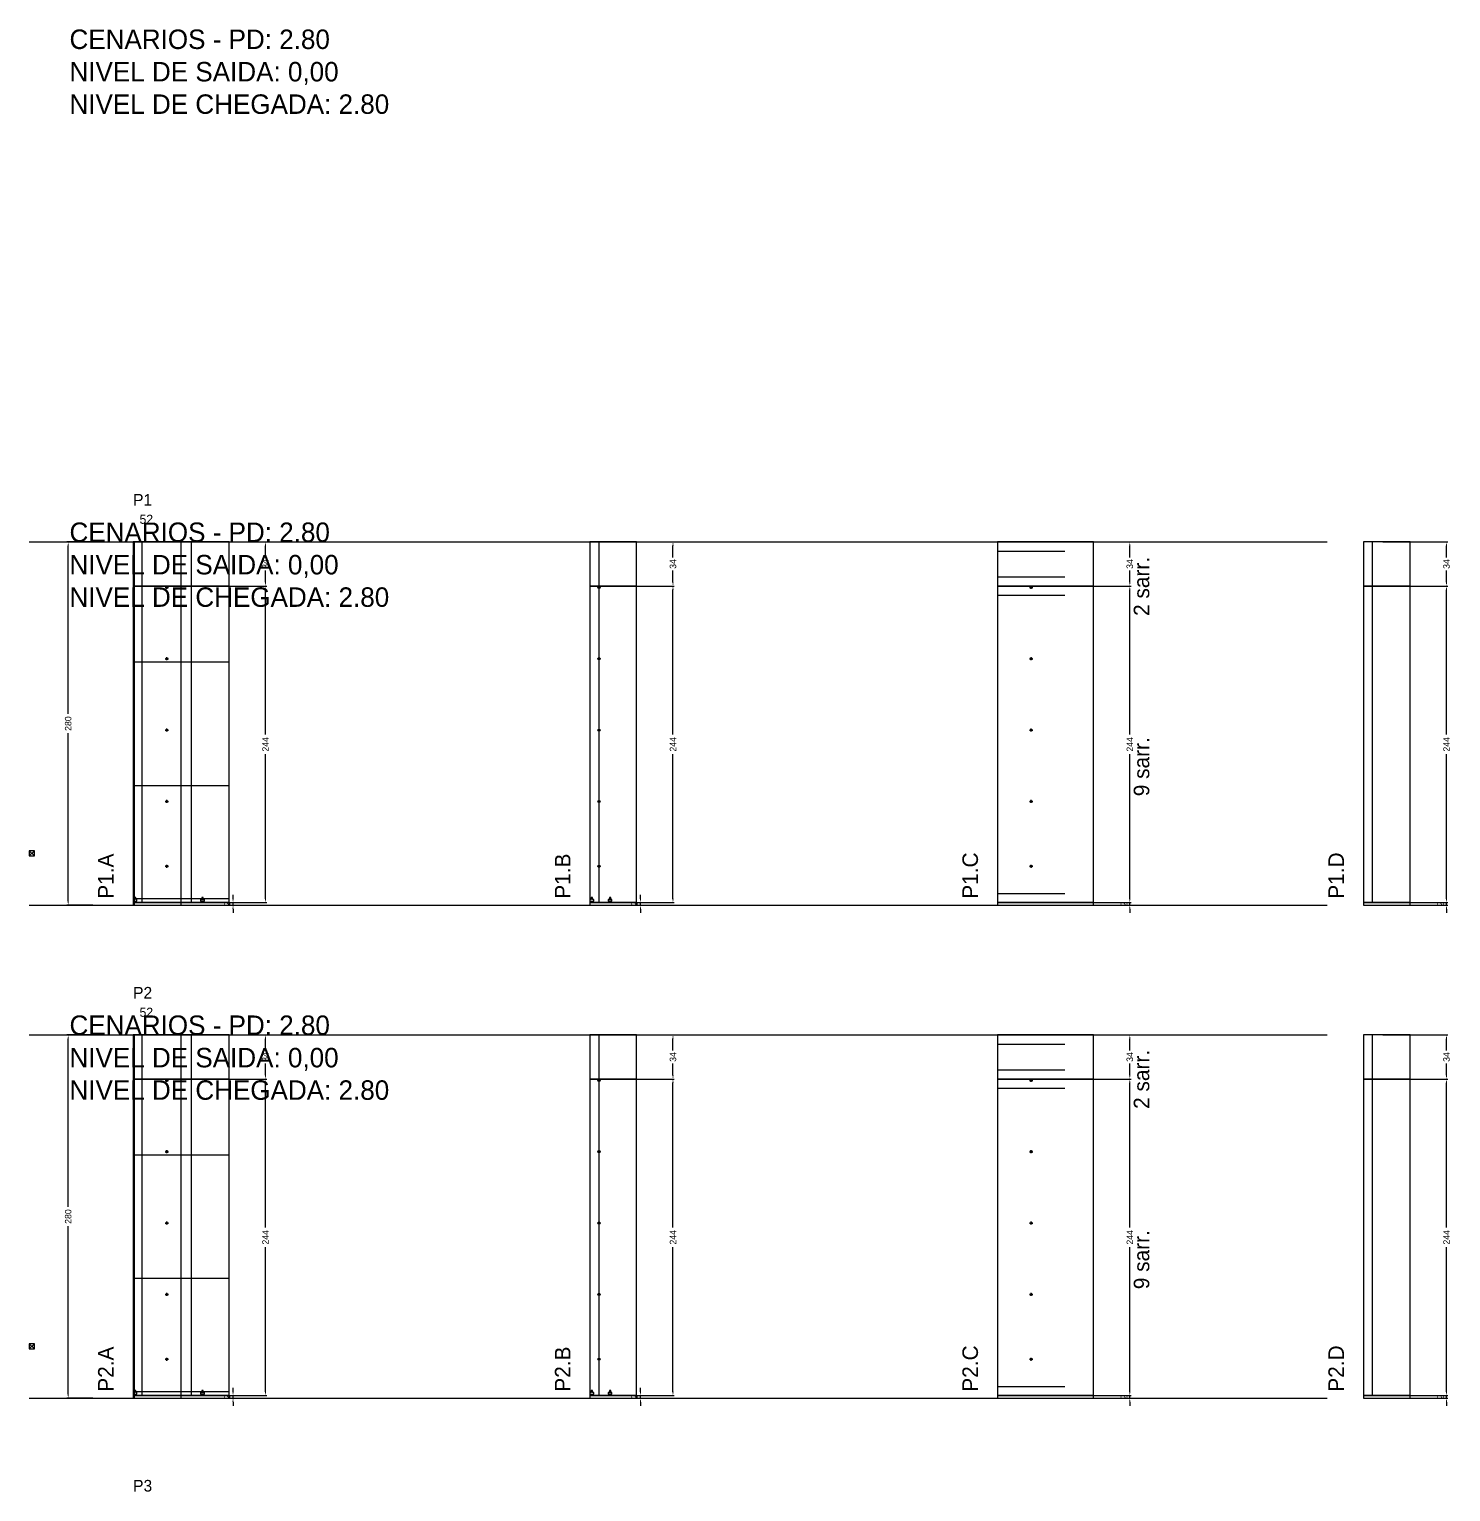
# Model space of a CAD drawing. Header units: centimetres. Extents: x -10500 to 4105, y -36866 to 295.
# Drawn here: x -7000 to -5905, y -832 to 295 of the extents above; entities that cross this region are included whole.
import ezdxf

# ---------------------------------------------------------------- set-up
doc = ezdxf.new("R2010")
doc.units = ezdxf.units.CM
doc.linetypes.add('DASHED', pattern=[2, -2])
for name, color, linetype in [('CHAPA', 140, 'Continuous'), ('COTA', 241, 'Continuous'), ('COTAS FURACAO', 16, 'Continuous'), ('Madeira', 30, 'Continuous'), ('NOMENCLATURA', 7, 'Continuous'), ('Nível', 160, 'Continuous'), ('Painéis', 200, 'Continuous'), ('Perfil Metálico', 150, 'Continuous'), ('SARR_2.2x7', 40, 'Continuous'), ('SARRAFO DE PRESSAO', 200, 'Continuous'), ('texto', 7, 'Continuous'), ('TEXTO_GERAL', 7, 'Continuous')]:
    doc.layers.add(name, color=color, linetype=linetype)
doc.dimstyles.new('PAINEL-NOVA', dxfattribs={"dimtxt": 5, "dimasz": 3, "dimexe": 1, "dimexo": 1, "dimgap": 1, "dimtad": 1, "dimcen": 2.5, "dimazin": 3, "dimtfac": 1, "dimtmove": 0, "dimatfit": 3})

# ---------------------------------------------------------------- blocks, each defined once
blk = doc.blocks.new('_CLOSEDFILLED')
at = {"color": 0, "linetype": 'BYBLOCK'}
blk.add_solid([(-1, 0.16), (0, 0), (-1, -0.16)], dxfattribs=at)
blk = doc.blocks.new('*D1')
for p, q in [((-6951, -100), (-6971, -100)), ((-6970, -232.5), (-6970, -103)), ((-6970, -377), (-6970, -247.5)), ((-6951, -380), (-6971, -380))]:
    blk.add_line(p, q)
at = {"layer": 'Defpoints'}
for p in [(-6950, -100), (-6970, -380), (-6950, -380)]:
    blk.add_point(p, dxfattribs=at)
at = {"layer": 'COTA', "xscale": 3, "yscale": 3}
for p, rotation in [((-6970, -100), 90), ((-6970, -380), 270)]:
    blk.add_blockref('_CLOSEDFILLED', p, dxfattribs=dict(at, rotation=rotation))
at = {"layer": 'COTA', "insert": (-6970, -240), "char_height": 5, "attachment_point": 5, "rotation": 90}
blk.add_mtext('280', dxfattribs=at)
blk = doc.blocks.new('MULDURA')
at = {"layer": 'Paineis'}
for p, q in [((0, 0), (4, 4)), ((4, 0), (0, 4))]:
    blk.add_line(p, q, dxfattribs=at)
blk.add_lwpolyline([(0, 0), (4, 0), (4, 4), (0, 4)], close=True, dxfattribs=at)
blk = doc.blocks.new('*D3')
for p, q in [((-6867, -134), (-6817, -134)), ((-6818, -248.5), (-6818, -137)), ((-6818, -375), (-6818, -263.5)), ((-6867, -378), (-6817, -378))]:
    blk.add_line(p, q)
at = {"layer": 'Defpoints'}
for p in [(-6868, -134), (-6868, -378), (-6818, -378)]:
    blk.add_point(p, dxfattribs=at)
at = {"layer": 'COTA', "xscale": 3, "yscale": 3}
for p, rotation in [((-6818, -134), 90), ((-6818, -378), 270)]:
    blk.add_blockref('_CLOSEDFILLED', p, dxfattribs=dict(at, rotation=rotation))
at = {"layer": 'COTA', "insert": (-6818, -256), "char_height": 5, "attachment_point": 5, "rotation": 90}
blk.add_mtext('244', dxfattribs=at)
blk = doc.blocks.new('*D4')
for p, q in [((-6867, -100), (-6817, -100)), ((-6818, -112), (-6818, -103)), ((-6818, -131), (-6818, -122)), ((-6867, -134), (-6817, -134))]:
    blk.add_line(p, q)
at = {"layer": 'Defpoints'}
for p in [(-6868, -100), (-6868, -134), (-6818, -134)]:
    blk.add_point(p, dxfattribs=at)
at = {"layer": 'COTA', "xscale": 3, "yscale": 3}
for p, rotation in [((-6818, -100), 90), ((-6818, -134), 270)]:
    blk.add_blockref('_CLOSEDFILLED', p, dxfattribs=dict(at, rotation=rotation))
at = {"layer": 'COTA', "insert": (-6818, -117), "char_height": 5, "attachment_point": 5, "rotation": 90}
blk.add_mtext('34', dxfattribs=at)
blk = doc.blocks.new('SLIPTEE')
at = {"layer": 'Paineis'}
blk.add_lwpolyline([(0, 0), (3, 0), (3, 1.5), (2, 1.5), (2, 3), (1, 3), (1, 1.5), (0, 1.5)], close=True, dxfattribs=at)
blk = doc.blocks.new('SLIPTDD')
at = {"layer": 'Paineis'}
blk.add_line((0, 1.5), (3, 1.5), dxfattribs=at)
blk.add_lwpolyline([(0, 0), (3, 0), (3, 1.5), (2, 1.5), (2, 3), (1, 3), (1, 1.5), (0, 1.5)], close=True, dxfattribs=at)
blk = doc.blocks.new('furacao')
at = {"layer": 'COTAS FURACAO'}
for p, q in [((-1.2, 0), (1.2, 0)), ((0, -1.2), (0, 1.2))]:
    blk.add_line(p, q, dxfattribs=at)
blk.add_circle((0, 0), 0.8, dxfattribs=at)
blk = doc.blocks.new('*D6')
for p, q in [((-6553, -134), (-6503, -134)), ((-6504, -248.5), (-6504, -137)), ((-6504, -375), (-6504, -263.5)), ((-6553, -378), (-6503, -378))]:
    blk.add_line(p, q)
at = {"layer": 'Defpoints'}
for p in [(-6554, -134), (-6554, -378), (-6504, -378)]:
    blk.add_point(p, dxfattribs=at)
at = {"layer": 'COTA', "xscale": 3, "yscale": 3}
for p, rotation in [((-6504, -134), 90), ((-6504, -378), 270)]:
    blk.add_blockref('_CLOSEDFILLED', p, dxfattribs=dict(at, rotation=rotation))
at = {"layer": 'COTA', "insert": (-6504, -256), "char_height": 5, "attachment_point": 5, "rotation": 90}
blk.add_mtext('244', dxfattribs=at)
blk = doc.blocks.new('*D7')
for p, q in [((-6553, -100), (-6503, -100)), ((-6504, -112), (-6504, -103)), ((-6504, -131), (-6504, -122)), ((-6553, -134), (-6503, -134))]:
    blk.add_line(p, q)
at = {"layer": 'Defpoints'}
for p in [(-6554, -100), (-6554, -134), (-6504, -134)]:
    blk.add_point(p, dxfattribs=at)
at = {"layer": 'COTA', "xscale": 3, "yscale": 3}
for p, rotation in [((-6504, -100), 90), ((-6504, -134), 270)]:
    blk.add_blockref('_CLOSEDFILLED', p, dxfattribs=dict(at, rotation=rotation))
at = {"layer": 'COTA', "insert": (-6504, -117), "char_height": 5, "attachment_point": 5, "rotation": 90}
blk.add_mtext('34', dxfattribs=at)
blk = doc.blocks.new('*D9')
for p, q in [((-6201, -134), (-6151, -134)), ((-6152, -248.5), (-6152, -137)), ((-6152, -375), (-6152, -263.5)), ((-6201, -378), (-6151, -378))]:
    blk.add_line(p, q)
at = {"layer": 'Defpoints'}
for p in [(-6202, -134), (-6202, -378), (-6152, -378)]:
    blk.add_point(p, dxfattribs=at)
at = {"layer": 'COTA', "xscale": 3, "yscale": 3}
for p, rotation in [((-6152, -134), 90), ((-6152, -378), 270)]:
    blk.add_blockref('_CLOSEDFILLED', p, dxfattribs=dict(at, rotation=rotation))
at = {"layer": 'COTA', "insert": (-6152, -256), "char_height": 5, "attachment_point": 5, "rotation": 90}
blk.add_mtext('244', dxfattribs=at)
blk = doc.blocks.new('*D10')
for p, q in [((-6201, -100), (-6151, -100)), ((-6152, -112), (-6152, -103)), ((-6152, -131), (-6152, -122)), ((-6201, -134), (-6151, -134))]:
    blk.add_line(p, q)
at = {"layer": 'Defpoints'}
for p in [(-6202, -100), (-6202, -134), (-6152, -134)]:
    blk.add_point(p, dxfattribs=at)
at = {"layer": 'COTA', "xscale": 3, "yscale": 3}
for p, rotation in [((-6152, -100), 90), ((-6152, -134), 270)]:
    blk.add_blockref('_CLOSEDFILLED', p, dxfattribs=dict(at, rotation=rotation))
at = {"layer": 'COTA', "insert": (-6152, -117), "char_height": 5, "attachment_point": 5, "rotation": 90}
blk.add_mtext('34', dxfattribs=at)
blk = doc.blocks.new('*D12')
for p, q in [((-5957, -134), (-5907, -134)), ((-5908, -248.5), (-5908, -137)), ((-5908, -375), (-5908, -263.5)), ((-5957, -378), (-5907, -378))]:
    blk.add_line(p, q)
at = {"layer": 'Defpoints'}
for p in [(-5958, -134), (-5958, -378), (-5908, -378)]:
    blk.add_point(p, dxfattribs=at)
at = {"layer": 'COTA', "xscale": 3, "yscale": 3}
for p, rotation in [((-5908, -134), 90), ((-5908, -378), 270)]:
    blk.add_blockref('_CLOSEDFILLED', p, dxfattribs=dict(at, rotation=rotation))
at = {"layer": 'COTA', "insert": (-5908, -256), "char_height": 5, "attachment_point": 5, "rotation": 90}
blk.add_mtext('244', dxfattribs=at)
blk = doc.blocks.new('*D13')
for p, q in [((-5957, -100), (-5907, -100)), ((-5908, -112), (-5908, -103)), ((-5908, -131), (-5908, -122)), ((-5957, -134), (-5907, -134))]:
    blk.add_line(p, q)
at = {"layer": 'Defpoints'}
for p in [(-5958, -100), (-5958, -134), (-5908, -134)]:
    blk.add_point(p, dxfattribs=at)
at = {"layer": 'COTA', "xscale": 3, "yscale": 3}
for p, rotation in [((-5908, -100), 90), ((-5908, -134), 270)]:
    blk.add_blockref('_CLOSEDFILLED', p, dxfattribs=dict(at, rotation=rotation))
at = {"layer": 'COTA', "insert": (-5908, -117), "char_height": 5, "attachment_point": 5, "rotation": 90}
blk.add_mtext('34', dxfattribs=at)
blk = doc.blocks.new('*D27')
for p, q in [((-6951, -480), (-6971, -480)), ((-6970, -612.5), (-6970, -483)), ((-6970, -757), (-6970, -627.5)), ((-6951, -760), (-6971, -760))]:
    blk.add_line(p, q)
at = {"layer": 'Defpoints'}
for p in [(-6950, -480), (-6970, -760), (-6950, -760)]:
    blk.add_point(p, dxfattribs=at)
at = {"layer": 'COTA', "xscale": 3, "yscale": 3}
for p, rotation in [((-6970, -480), 90), ((-6970, -760), 270)]:
    blk.add_blockref('_CLOSEDFILLED', p, dxfattribs=dict(at, rotation=rotation))
at = {"layer": 'COTA', "insert": (-6970, -620), "char_height": 5, "attachment_point": 5, "rotation": 90}
blk.add_mtext('280', dxfattribs=at)
blk = doc.blocks.new('*D29')
for p, q in [((-6867, -514), (-6817, -514)), ((-6818, -628.5), (-6818, -517)), ((-6818, -755), (-6818, -643.5)), ((-6867, -758), (-6817, -758))]:
    blk.add_line(p, q)
at = {"layer": 'Defpoints'}
for p in [(-6868, -514), (-6868, -758), (-6818, -758)]:
    blk.add_point(p, dxfattribs=at)
at = {"layer": 'COTA', "xscale": 3, "yscale": 3}
for p, rotation in [((-6818, -514), 90), ((-6818, -758), 270)]:
    blk.add_blockref('_CLOSEDFILLED', p, dxfattribs=dict(at, rotation=rotation))
at = {"layer": 'COTA', "insert": (-6818, -636), "char_height": 5, "attachment_point": 5, "rotation": 90}
blk.add_mtext('244', dxfattribs=at)
blk = doc.blocks.new('*D30')
for p, q in [((-6867, -480), (-6817, -480)), ((-6818, -492), (-6818, -483)), ((-6818, -511), (-6818, -502)), ((-6867, -514), (-6817, -514))]:
    blk.add_line(p, q)
at = {"layer": 'Defpoints'}
for p in [(-6868, -480), (-6868, -514), (-6818, -514)]:
    blk.add_point(p, dxfattribs=at)
at = {"layer": 'COTA', "xscale": 3, "yscale": 3}
for p, rotation in [((-6818, -480), 90), ((-6818, -514), 270)]:
    blk.add_blockref('_CLOSEDFILLED', p, dxfattribs=dict(at, rotation=rotation))
at = {"layer": 'COTA', "insert": (-6818, -497), "char_height": 5, "attachment_point": 5, "rotation": 90}
blk.add_mtext('34', dxfattribs=at)
blk = doc.blocks.new('*D32')
for p, q in [((-6553, -514), (-6503, -514)), ((-6504, -628.5), (-6504, -517)), ((-6504, -755), (-6504, -643.5)), ((-6553, -758), (-6503, -758))]:
    blk.add_line(p, q)
at = {"layer": 'Defpoints'}
for p in [(-6554, -514), (-6554, -758), (-6504, -758)]:
    blk.add_point(p, dxfattribs=at)
at = {"layer": 'COTA', "xscale": 3, "yscale": 3}
for p, rotation in [((-6504, -514), 90), ((-6504, -758), 270)]:
    blk.add_blockref('_CLOSEDFILLED', p, dxfattribs=dict(at, rotation=rotation))
at = {"layer": 'COTA', "insert": (-6504, -636), "char_height": 5, "attachment_point": 5, "rotation": 90}
blk.add_mtext('244', dxfattribs=at)
blk = doc.blocks.new('*D33')
for p, q in [((-6553, -480), (-6503, -480)), ((-6504, -492), (-6504, -483)), ((-6504, -511), (-6504, -502)), ((-6553, -514), (-6503, -514))]:
    blk.add_line(p, q)
at = {"layer": 'Defpoints'}
for p in [(-6554, -480), (-6554, -514), (-6504, -514)]:
    blk.add_point(p, dxfattribs=at)
at = {"layer": 'COTA', "xscale": 3, "yscale": 3}
for p, rotation in [((-6504, -480), 90), ((-6504, -514), 270)]:
    blk.add_blockref('_CLOSEDFILLED', p, dxfattribs=dict(at, rotation=rotation))
at = {"layer": 'COTA', "insert": (-6504, -497), "char_height": 5, "attachment_point": 5, "rotation": 90}
blk.add_mtext('34', dxfattribs=at)
blk = doc.blocks.new('*D35')
for p, q in [((-6201, -514), (-6151, -514)), ((-6152, -628.5), (-6152, -517)), ((-6152, -755), (-6152, -643.5)), ((-6201, -758), (-6151, -758))]:
    blk.add_line(p, q)
at = {"layer": 'Defpoints'}
for p in [(-6202, -514), (-6202, -758), (-6152, -758)]:
    blk.add_point(p, dxfattribs=at)
at = {"layer": 'COTA', "xscale": 3, "yscale": 3}
for p, rotation in [((-6152, -514), 90), ((-6152, -758), 270)]:
    blk.add_blockref('_CLOSEDFILLED', p, dxfattribs=dict(at, rotation=rotation))
at = {"layer": 'COTA', "insert": (-6152, -636), "char_height": 5, "attachment_point": 5, "rotation": 90}
blk.add_mtext('244', dxfattribs=at)
blk = doc.blocks.new('*D36')
for p, q in [((-6201, -480), (-6151, -480)), ((-6152, -492), (-6152, -483)), ((-6152, -511), (-6152, -502)), ((-6201, -514), (-6151, -514))]:
    blk.add_line(p, q)
at = {"layer": 'Defpoints'}
for p in [(-6202, -480), (-6202, -514), (-6152, -514)]:
    blk.add_point(p, dxfattribs=at)
at = {"layer": 'COTA', "xscale": 3, "yscale": 3}
for p, rotation in [((-6152, -480), 90), ((-6152, -514), 270)]:
    blk.add_blockref('_CLOSEDFILLED', p, dxfattribs=dict(at, rotation=rotation))
at = {"layer": 'COTA', "insert": (-6152, -497), "char_height": 5, "attachment_point": 5, "rotation": 90}
blk.add_mtext('34', dxfattribs=at)
blk = doc.blocks.new('*D38')
for p, q in [((-5957, -514), (-5907, -514)), ((-5908, -628.5), (-5908, -517)), ((-5908, -755), (-5908, -643.5)), ((-5957, -758), (-5907, -758))]:
    blk.add_line(p, q)
at = {"layer": 'Defpoints'}
for p in [(-5958, -514), (-5958, -758), (-5908, -758)]:
    blk.add_point(p, dxfattribs=at)
at = {"layer": 'COTA', "xscale": 3, "yscale": 3}
for p, rotation in [((-5908, -514), 90), ((-5908, -758), 270)]:
    blk.add_blockref('_CLOSEDFILLED', p, dxfattribs=dict(at, rotation=rotation))
at = {"layer": 'COTA', "insert": (-5908, -636), "char_height": 5, "attachment_point": 5, "rotation": 90}
blk.add_mtext('244', dxfattribs=at)
blk = doc.blocks.new('*D39')
for p, q in [((-5957, -480), (-5907, -480)), ((-5908, -492), (-5908, -483)), ((-5908, -511), (-5908, -502)), ((-5957, -514), (-5907, -514))]:
    blk.add_line(p, q)
at = {"layer": 'Defpoints'}
for p in [(-5958, -480), (-5958, -514), (-5908, -514)]:
    blk.add_point(p, dxfattribs=at)
at = {"layer": 'COTA', "xscale": 3, "yscale": 3}
for p, rotation in [((-5908, -480), 90), ((-5908, -514), 270)]:
    blk.add_blockref('_CLOSEDFILLED', p, dxfattribs=dict(at, rotation=rotation))
at = {"layer": 'COTA', "insert": (-5908, -497), "char_height": 5, "attachment_point": 5, "rotation": 90}
blk.add_mtext('34', dxfattribs=at)

msp = doc.modelspace()

# ---------------------------------------------------------------- linework, layer by layer
at = {"layer": 'CHAPA'}
for points in [[(-6920, -380), (-6918.8, -380), (-6918.8, -100), (-6920, -100)], [(-6920, -760), (-6918.8, -760), (-6918.8, -480), (-6920, -480)]]:
    msp.add_lwpolyline(points, close=True, dxfattribs=at)
at = {"layer": 'Madeira'}
for points in [[(-6920, -192.4), (-6846, -192.4)], [(-6920, -287.6), (-6846, -287.6)], [(-6920, -572.4), (-6846, -572.4)], [(-6920, -667.6), (-6846, -667.6)]]:
    msp.add_lwpolyline(points, dxfattribs=at)
at = {"layer": 'Nível', "linetype": 'DASHED'}
for points in [[(-7000, -100), (-6000, -100)], [(-7000, -380), (-6000, -380)], [(-7000, -480), (-6000, -480)], [(-7000, -760), (-6000, -760)]]:
    msp.add_lwpolyline(points, dxfattribs=at)
at = {"layer": 'Painéis'}
for points in [[(-6920, -134), (-6846, -134), (-6846, -100), (-6920, -100)], [(-6920, -380), (-6846, -380), (-6846, -100), (-6920, -100)], [(-6568, -134), (-6532, -134), (-6532, -100), (-6568, -100)], [(-6254, -134), (-6180, -134), (-6180, -100), (-6254, -100)], [(-5972, -134), (-5936, -134), (-5936, -100), (-5972, -100)], [(-6920, -378), (-6846, -378), (-6846, -134), (-6920, -134)], [(-6568, -378), (-6532, -378), (-6532, -134), (-6568, -134)], [(-6254, -378), (-6180, -378), (-6180, -134), (-6254, -134)], [(-5972, -378), (-5936, -378), (-5936, -134), (-5972, -134)], [(-6920, -380), (-6846, -380), (-6846, -378), (-6920, -378)], [(-6568, -380), (-6532, -380), (-6532, -378), (-6568, -378)], [(-6254, -380), (-6180, -380), (-6180, -378), (-6254, -378)], [(-5972, -380), (-5936, -380), (-5936, -378), (-5972, -378)], [(-6920, -514), (-6846, -514), (-6846, -480), (-6920, -480)], [(-6920, -760), (-6846, -760), (-6846, -480), (-6920, -480)], [(-6568, -514), (-6532, -514), (-6532, -480), (-6568, -480)], [(-6254, -514), (-6180, -514), (-6180, -480), (-6254, -480)], [(-5972, -514), (-5936, -514), (-5936, -480), (-5972, -480)], [(-6920, -758), (-6846, -758), (-6846, -514), (-6920, -514)], [(-6568, -758), (-6532, -758), (-6532, -514), (-6568, -514)], [(-6254, -758), (-6180, -758), (-6180, -514), (-6254, -514)], [(-5972, -758), (-5936, -758), (-5936, -514), (-5972, -514)], [(-6920, -760), (-6846, -760), (-6846, -758), (-6920, -758)], [(-6568, -760), (-6532, -760), (-6532, -758), (-6568, -758)], [(-6254, -760), (-6180, -760), (-6180, -758), (-6254, -758)], [(-5972, -760), (-5936, -760), (-5936, -758), (-5972, -758)]]:
    msp.add_lwpolyline(points, close=True, dxfattribs=at)
at = {"layer": 'Perfil Metálico'}
for p, q in [((-6883, -380), (-6883, -100)), ((-6883, -760), (-6883, -480))]:
    msp.add_line(p, q, dxfattribs=at)
at = {"layer": 'SARR_2.2x7'}
for points in [[(-6913, -134), (-6913, -100)], [(-6875, -134), (-6875, -100)], [(-6561, -134), (-6561, -100)], [(-6561, -134), (-6561, -100)], [(-5965, -134), (-5965, -100)], [(-5965, -134), (-5965, -100)], [(-6254, -107), (-6202, -107)], [(-6254, -127), (-6202, -127)], [(-6254, -141), (-6202, -141)], [(-6254, -371), (-6202, -371)], [(-6913, -514), (-6913, -480)], [(-6875, -514), (-6875, -480)], [(-6561, -514), (-6561, -480)], [(-6561, -514), (-6561, -480)], [(-5965, -514), (-5965, -480)], [(-5965, -514), (-5965, -480)], [(-6254, -487), (-6202, -487)], [(-6254, -507), (-6202, -507)], [(-6254, -521), (-6202, -521)], [(-6254, -751), (-6202, -751)]]:
    msp.add_lwpolyline(points, dxfattribs=at)
at = {"layer": 'SARR_2.2x7', "linetype": 'DASHED'}
for points in [[(-6913, -378), (-6913, -134)], [(-6875, -378), (-6875, -134)], [(-6561, -378), (-6561, -134)], [(-6561, -378), (-6561, -134)], [(-5965, -378), (-5965, -134)], [(-5965, -378), (-5965, -134)], [(-6913, -758), (-6913, -514)], [(-6875, -758), (-6875, -514)], [(-6561, -758), (-6561, -514)], [(-6561, -758), (-6561, -514)], [(-5965, -758), (-5965, -514)], [(-5965, -758), (-5965, -514)]]:
    msp.add_lwpolyline(points, dxfattribs=at)
at = {"layer": 'SARRAFO DE PRESSAO'}
for points in [[(-6920, -380), (-6846, -380), (-6846, -375), (-6920, -375)], [(-6920, -760), (-6846, -760), (-6846, -755), (-6920, -755)]]:
    msp.add_lwpolyline(points, close=True, dxfattribs=at)

# ---------------------------------------------------------------- block references
at = {"layer": 'COTA'}
for name, p in [('furacao', (-6894, -135)), ('furacao', (-6561, -135)), ('furacao', (-6228, -135)), ('furacao', (-6894, -190)), ('furacao', (-6561, -190)), ('furacao', (-6228, -190)), ('furacao', (-6894, -245)), ('furacao', (-6561, -245)), ('furacao', (-6228, -245)), ('furacao', (-6894, -300)), ('furacao', (-6561, -300)), ('furacao', (-6228, -300)), ('MULDURA', (-7000, -342)), ('furacao', (-6894, -350)), ('furacao', (-6561, -350)), ('furacao', (-6228, -350)), ('SLIPTEE', (-6920, -377)), ('SLIPTDD', (-6868, -377)), ('SLIPTEE', (-6568, -377)), ('SLIPTDD', (-6554, -377)), ('furacao', (-6894, -515)), ('furacao', (-6561, -515)), ('furacao', (-6228, -515)), ('furacao', (-6894, -570)), ('furacao', (-6561, -570)), ('furacao', (-6228, -570)), ('furacao', (-6894, -625)), ('furacao', (-6561, -625)), ('furacao', (-6228, -625)), ('furacao', (-6894, -680)), ('furacao', (-6561, -680)), ('furacao', (-6228, -680)), ('MULDURA', (-7000, -722)), ('furacao', (-6894, -730)), ('furacao', (-6561, -730)), ('furacao', (-6228, -730)), ('SLIPTEE', (-6920, -757)), ('SLIPTDD', (-6868, -757)), ('SLIPTEE', (-6568, -757)), ('SLIPTDD', (-6554, -757))]:
    msp.add_blockref(name, p, dxfattribs=at)

# ---------------------------------------------------------------- texts
at = {"layer": 'NOMENCLATURA'}
for s, p in [('CENARIOS - PD: 2.80', (-6969, 280)), ('NIVEL DE SAIDA: 0,00', (-6969, 255)), ('NIVEL DE CHEGADA: 2.80', (-6969, 230)), ('CENARIOS - PD: 2.80', (-6969, -100)), ('NIVEL DE SAIDA: 0,00', (-6969, -125)), ('NIVEL DE CHEGADA: 2.80', (-6969, -150)), ('CENARIOS - PD: 2.80', (-6969, -480)), ('NIVEL DE SAIDA: 0,00', (-6969, -505)), ('NIVEL DE CHEGADA: 2.80', (-6969, -530))]:
    msp.add_text(s, height=15, dxfattribs=at).set_placement(p)
for s, p in [('2 sarr.', (-6137, -157)), ('9 sarr.', (-6137, -296)), ('P1.A', (-6935, -375)), ('P1.B', (-6583, -375)), ('P1.C', (-6269, -375)), ('P1.D', (-5987, -375)), ('2 sarr.', (-6137, -537)), ('9 sarr.', (-6137, -676)), ('P2.A', (-6935, -755)), ('P2.B', (-6583, -755)), ('P2.C', (-6269, -755)), ('P2.D', (-5987, -755))]:
    msp.add_text(s, height=12, rotation=90, dxfattribs=at).set_placement(p)
at = {"layer": 'texto'}
for p in [(-6915, -86), (-6915, -466)]:
    msp.add_text('52', height=7, dxfattribs=at).set_placement(p)
at = {"layer": 'TEXTO_GERAL'}
for s, p in [('P1', (-6920, -72)), ('P2', (-6920, -452)), ('P3', (-6920, -832))]:
    msp.add_text(s, height=9, dxfattribs=at).set_placement(p)

# ---------------------------------------------------------------- dimensions: what is measured, and where the dimension line sits
at = {"layer": 'COTA'}
for base, p1, p2, picture, middle in [((-6970, -380), (-6950, -380), (-6950, -100), '*D1', (-6970, -240)), ((-6818, -134), (-6868, -134), (-6868, -100), '*D4', (-6818, -117)), ((-6504, -134), (-6554, -134), (-6554, -100), '*D7', (-6504, -117)), ((-6152, -134), (-6202, -134), (-6202, -100), '*D10', (-6152, -117)), ((-5908, -134), (-5958, -134), (-5958, -100), '*D13', (-5908, -117)), ((-6818, -378), (-6868, -378), (-6868, -134), '*D3', (-6818, -256)), ((-6504, -378), (-6554, -378), (-6554, -134), '*D6', (-6504, -256)), ((-6152, -378), (-6202, -378), (-6202, -134), '*D9', (-6152, -256)), ((-5908, -378), (-5958, -378), (-5958, -134), '*D12', (-5908, -256)), ((-6970, -760), (-6950, -760), (-6950, -480), '*D27', (-6970, -620)), ((-6818, -514), (-6868, -514), (-6868, -480), '*D30', (-6818, -497)), ((-6504, -514), (-6554, -514), (-6554, -480), '*D33', (-6504, -497)), ((-6152, -514), (-6202, -514), (-6202, -480), '*D36', (-6152, -497)), ((-5908, -514), (-5958, -514), (-5958, -480), '*D39', (-5908, -497)), ((-6818, -758), (-6868, -758), (-6868, -514), '*D29', (-6818, -636)), ((-6504, -758), (-6554, -758), (-6554, -514), '*D32', (-6504, -636)), ((-6152, -758), (-6202, -758), (-6202, -514), '*D35', (-6152, -636)), ((-5908, -758), (-5958, -758), (-5958, -514), '*D38', (-5908, -636))]:
    dim = msp.add_linear_dim(base=base, p1=p1, p2=p2, angle=90, dimstyle='PAINEL-NOVA', dxfattribs=at)
    dim.commit()
    dim.dimension.update_dxf_attribs({"geometry": picture, "text_midpoint": middle})
for base, p1, p2 in [((-6843, -380), (-6868, -380), (-6868, -378)), ((-6529, -380), (-6554, -380), (-6554, -378)), ((-6152, -380), (-6202, -380), (-6202, -378)), ((-5908, -380), (-5958, -380), (-5958, -378)), ((-6843, -760), (-6868, -760), (-6868, -758)), ((-6529, -760), (-6554, -760), (-6554, -758)), ((-6152, -760), (-6202, -760), (-6202, -758)), ((-5908, -760), (-5958, -760), (-5958, -758))]:
    msp.add_linear_dim(base=base, p1=p1, p2=p2, angle=90, dimstyle='PAINEL-NOVA', dxfattribs=at).render()

doc.saveas('drawing.dxf')
